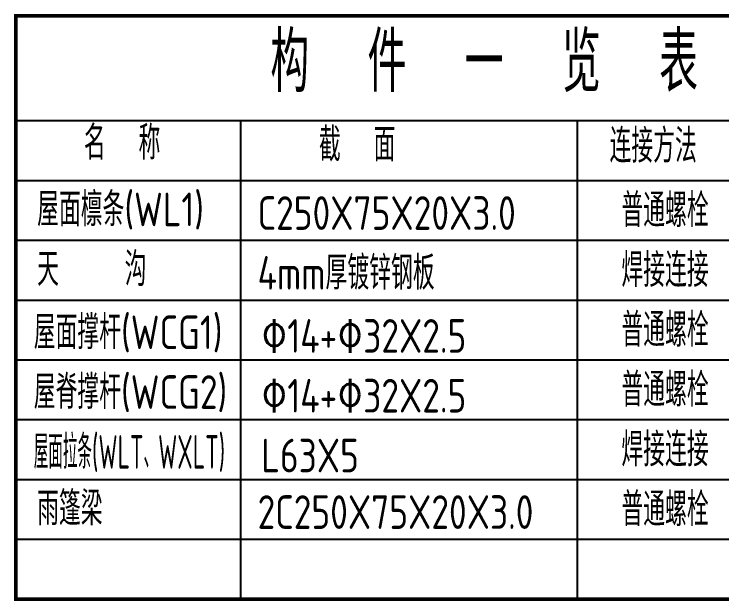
# Model space of a CAD drawing. Header units: millimetres. Extents: x 866561 to 876967, y 40200 to 44891.
# Drawn here: x 871958.1 to 872052.7, y 40300.3 to 40378.8 of the extents above; entities that cross this region are included whole.
import ezdxf

# ---------------------------------------------------------------- set-up
doc = ezdxf.new("R2010")
doc.units = ezdxf.units.MM
doc.header["$LTSCALE"] = 1000
doc.header["$MEASUREMENT"] = 0
doc.layers.add('构件表__表格和文字', color=7, linetype='Continuous')
doc.styles.add('GBHZ', font='gbenor.shx', dxfattribs={"width": 0.9, "bigfont": 'gbcbig.shx'})

msp = doc.modelspace()

# ---------------------------------------------------------------- linework, layer by layer
at = {"layer": '构件表__表格和文字'}
for p, q in [((871958.372, 40364.569), (872083.372, 40364.569)), ((871988.372, 40364.569), (871988.372, 40300.569)), ((872033.372, 40364.569), (872033.372, 40300.569)), ((871958.372, 40356.569), (872083.372, 40356.569)), ((871958.372, 40356.569), (872083.372, 40356.569)), ((871958.372, 40348.569), (872083.372, 40348.569)), ((871958.372, 40348.569), (872083.372, 40348.569)), ((871958.372, 40340.569), (872083.372, 40340.569)), ((871958.372, 40332.569), (872083.372, 40332.569)), ((871958.372, 40324.569), (872083.372, 40324.569)), ((871958.372, 40316.569), (872083.372, 40316.569)), ((871958.372, 40308.569), (872083.372, 40308.569))]:
    msp.add_line(p, q, dxfattribs=at)
at = {"layer": '构件表__表格和文字', "const_width": 0.48}
msp.add_lwpolyline([(872083.372, 40364.569), (872083.372, 40300.569), (871958.372, 40300.569), (871958.372, 40378.569), (872083.372, 40378.569)], dxfattribs=at)

# ---------------------------------------------------------------- texts
at = {"layer": '构件表__表格和文字', "style": 'GBHZ'}
for s, height, width, p in [('构  件  一  览  表', 8, 0.9, (871992.373, 40368.399)), ('名  称', 4.5, 0.9, (871967.451, 40359.355)), ('截  面', 4.5, 0.9, (871998.864, 40359.101)), ('连接方法', 4.5, 0.9, (872037.709, 40358.938)), ('屋面檩条(WL1)', 4.5, 0.9, (871961.203, 40350.442)), ('普通螺栓', 4.5, 0.9, (872039.292, 40350.315)), ('C250X75X20X3.0', 4.5, 0.9, (871990.668, 40349.954)), ('天    沟', 4.5, 0.9, (871961.203, 40342.442)), ('4mm厚镀锌钢板', 4.5, 0.9, (871990.668, 40341.954)), ('焊接连接', 4.5, 0.9, (872039.292, 40342.315)), ('屋面撑杆(WCG1)', 4.5, 0.9, (871960.754, 40334.007)), ('普通螺栓', 4.5, 0.9, (872039.292, 40334.315)), ('%%13014+%%13032X2.5', 4.5, 0.9, (871991.167, 40333.519)), ('屋脊撑杆(WCG2)', 4.5, 0.9, (871960.754, 40326.007)), ('普通螺栓', 4.5, 0.9, (872039.292, 40326.315)), ('%%13014+%%13032X2.5', 4.5, 0.9, (871991.167, 40325.519)), ('屋面拉条(WLT、WXLT)', 4.5, 0.6, (871960.754, 40318.007)), ('焊接连接', 4.5, 0.9, (872039.292, 40318.315)), ('L63X5', 4.5, 0.9, (871991.167, 40317.519)), ('雨篷梁', 4.5, 0.9, (871961.203, 40310.442)), ('普通螺栓', 4.5, 0.9, (872039.292, 40310.315)), ('2C250X75X20X3.0', 4.5, 0.9, (871990.668, 40309.954))]:
    msp.add_text(s, height=height, dxfattribs=dict(at, width=width)).set_placement(p)

doc.saveas('drawing.dxf')
